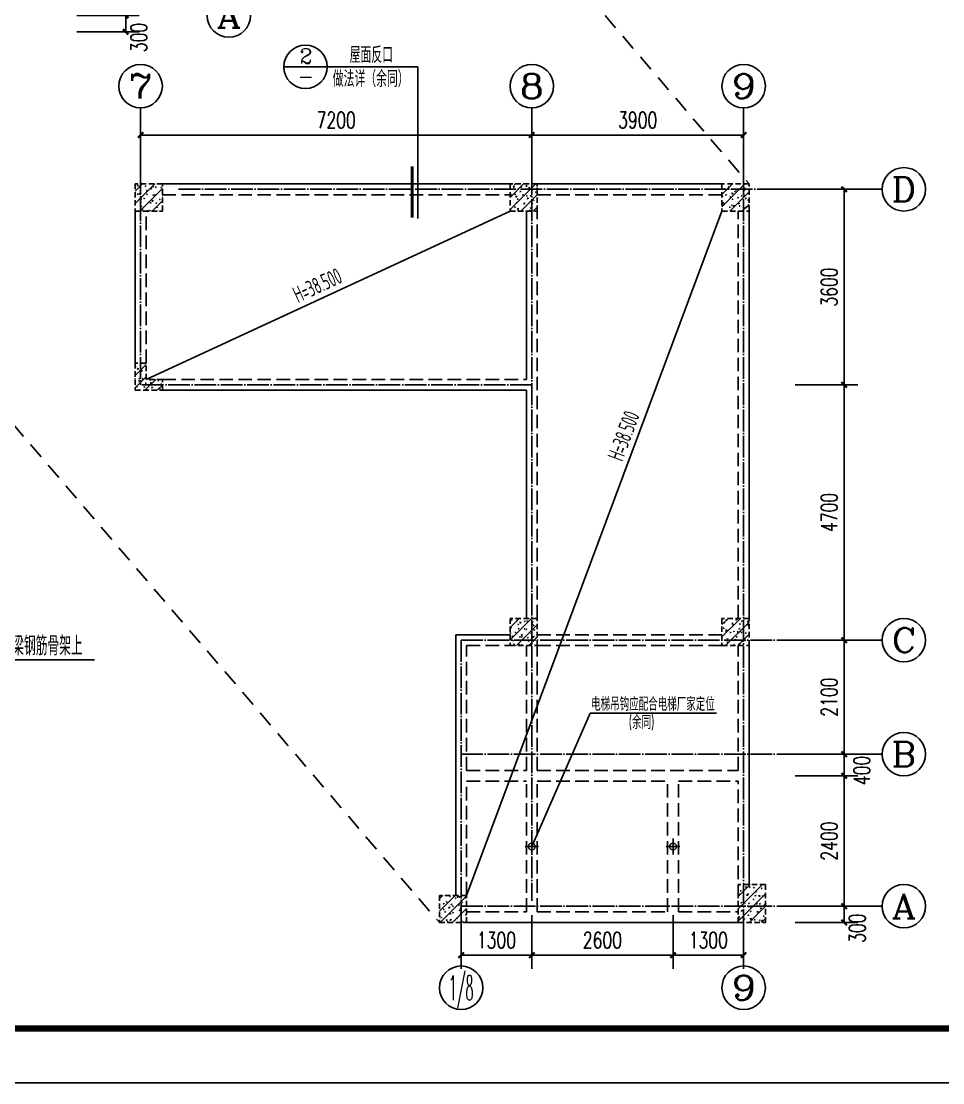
# Model space of a CAD drawing. Extents: x -441005 to 725361, y -182459 to 319313.
# Drawn here: x 202578 to 219540, y 242050 to 261595 of the extents above; entities that cross this region are included whole.
import ezdxf
from ezdxf.enums import TextEntityAlignment as Align

# ---------------------------------------------------------------- set-up
doc = ezdxf.new("R2010")
doc.units = 0
doc.header["$LTSCALE"] = 100
for name, pattern in [('3', [5, 3, -2]), ('DASHED', [0.75, 0.5, -0.25]), ('DASHEDX2', [1.5, 1, -0.5]), ('DOTE', [2.42, 2, -0.2, 0.02, -0.2]), ('HIDDEN', [7, 5, -2])]:
    doc.linetypes.add(name, pattern=pattern)
doc.layers.get('0').update_dxf_attribs({"linetype": 'CONTINUOUS'})
doc.layers.get('Defpoints').update_dxf_attribs({"linetype": 'CONTINUOUS'})
for name, color, linetype in [('AXIS', 3, 'CONTINUOUS'), ('AXIS_TEXT', 7, 'CONTINUOUS'), ('BEAM', 4, 'DASHED'), ('BEAM_CON', 4, 'CONTINUOUS'), ('B板筋标注', 7, 'CONTINUOUS'), ('COLU', 7, 'CONTINUOUS'), ('DOTE', 8, 'DOTE'), ('D大样&索引', 7, 'CONTINUOUS'), ('T模板通用标注', 7, 'CONTINUOUS'), ('图框', 7, 'CONTINUOUS')]:
    doc.layers.add(name, color=color, linetype=linetype)
doc.styles.add('_TCH_AXIS', font='COMPLEX', dxfattribs={"bigfont": 'GBCBIG'})
doc.styles.add('_TCH_DIM_T3', font='simplex_.ttf', dxfattribs={"width": 0.705882, "bigfont": 'GBCBIG'})
doc.styles.add('COMP', font='COMPLEX', dxfattribs={"bigfont": 'hztxt'})
doc.styles.add('COMPLEX', font='COMPLEX')
doc.styles.add('TSSD_Dimension', font='tssdeng.shx', dxfattribs={"width": 0.62, "bigfont": '1.shx'})
doc.styles.add('TSSD_Norm', font='Tssdeng.shx', dxfattribs={"bigfont": '1.shx'})
doc.styles.add('TSSD_Rein', font='Tssdeng.shx', dxfattribs={"width": 0.7, "bigfont": '1.shx'})
doc.dimstyles.new('_TCH_ARCH&&100', dxfattribs={"dimtxt": 297.5, "dimasz": 100, "dimexe": 250, "dimexo": 300, "dimgap": 126.25, "dimtad": 1, "dimdec": 0, "dimzin": 0, "dimdsep": 46, "dimtxsty": '_TCH_DIM_T3', "dimblk": 'ARCHTICK', "dimcen": 0.09, "dimclrt": 7, "dimazin": 2, "dimtfac": 1, "dimtdec": 0, "dimtix": 1, "dimtmove": 2, "dimatfit": 3, "dimfxl": 0, "dimtolj": 1, "dimtzin": 0, "dimarcsym": 0})
doc.dimstyles.new('TSSD_100_100', dxfattribs={"dimtxt": 350, "dimasz": 100, "dimexe": 100, "dimexo": 250, "dimgap": 100, "dimtad": 1, "dimdec": 0, "dimzin": 0, "dimdsep": 46, "dimtxsty": 'TSSD_Dimension', "dimblk": 'ARCHTICK', "dimblk1": 'ARCHTICK', "dimblk2": 'ARCHTICK', "dimcen": 0, "dimdle": 100, "dimclrt": 7, "dimadec": 0, "dimazin": 0, "dimtfac": 1, "dimtdec": 0, "dimtix": 1, "dimtmove": 2, "dimatfit": 3, "dimfxl": 0, "dimtolj": 1, "dimtzin": 0, "dimarcsym": 0})
pattern_1 = [(50, (149075, 125), (143.452037, -12.550427), [15, -165]), (355, (149075, 125), (-27.75027, 150.43843), [12, -132]), (100.4514, (149086.95, 123.95), (115.701876, 137.88791), [12.74804, -140.22842]), (46.1842, (149075, 165), (213.44821, -33.1038), [22.5, -247.5]), (96.6356, (149092.79, 162.24), (186.93254, 194.82357), [19.12206, -210.3426]), (351.1842, (149075, 165), (186.93239, 194.82372), [18, -198]), (21, (149095, 155), (119.38141, -80.52378), [15, -165]), (326, (149095, 155), (48.66307, 145.03001), [12, -132]), (71.4514, (149104.95, 148.29), (168.044526, 64.5061), [12.74804, -140.22842]), (45, (149075, 125), (-113.137085, 113.137085), [])]

# ---------------------------------------------------------------- blocks, each defined once
blk = doc.blocks.new('_AXISO')
blk.add_circle((0, 0), 0.5)
at = {"layer": 'AXIS_TEXT', "style": 'COMPLEX', "width": 1.041667}
blk.add_attdef('A', text='', height=0.56, dxfattribs=at).set_placement((-0.25, -0.28), (0.25, -0.28), align=Align.FIT)
blk = doc.blocks.new('_ArchTick')
at = {"color": 0, "linetype": 'ByBlock', "const_width": 0.4}
blk.add_lwpolyline([(-0.5, -0.5), (0.5, 0.5)], dxfattribs=at)
blk = doc.blocks.new('*D464')
at = {"layer": 'AXIS', "color": 0, "lineweight": -2}
for p, q in [((204775, 259100), (204775, 259750)), ((211975, 259100), (211975, 259750)), ((204775, 259500), (211975, 259500))]:
    blk.add_line(p, q, dxfattribs=at)
at = {"layer": 'Defpoints', "color": 0}
for p in [(211975, 259500), (204775, 258800), (211975, 258800)]:
    blk.add_point(p, dxfattribs=at)
at = {"layer": 'AXIS', "color": 0, "lineweight": -2, "xscale": 100, "yscale": 100, "zscale": 100, "rotation": 180}
blk.add_blockref('_ArchTick', (204775, 259500), dxfattribs=at)
at = {"layer": 'AXIS', "color": 0, "lineweight": -2, "xscale": 100, "yscale": 100, "zscale": 100}
blk.add_blockref('_ArchTick', (211975, 259500), dxfattribs=at)
at = {"layer": 'AXIS', "color": 7, "insert": (208375, 259775), "char_height": 297.5, "attachment_point": 5, "style": '_TCH_DIM_T3'}
blk.add_mtext('\\A1;7200', dxfattribs=at)
blk = doc.blocks.new('*D465')
at = {"layer": 'AXIS', "color": 0, "lineweight": -2}
for p, q in [((211975, 259100), (211975, 259750)), ((215875, 259100), (215875, 259750)), ((211975, 259500), (215875, 259500))]:
    blk.add_line(p, q, dxfattribs=at)
at = {"layer": 'Defpoints', "color": 0}
for p in [(215875, 259500), (211975, 258800), (215875, 258800)]:
    blk.add_point(p, dxfattribs=at)
at = {"layer": 'AXIS', "color": 0, "lineweight": -2, "xscale": 100, "yscale": 100, "zscale": 100, "rotation": 180}
blk.add_blockref('_ArchTick', (211975, 259500), dxfattribs=at)
at = {"layer": 'AXIS', "color": 0, "lineweight": -2, "xscale": 100, "yscale": 100, "zscale": 100}
blk.add_blockref('_ArchTick', (215875, 259500), dxfattribs=at)
at = {"layer": 'AXIS', "color": 7, "insert": (213925, 259775), "char_height": 297.5, "attachment_point": 5, "style": '_TCH_DIM_T3'}
blk.add_mtext('\\A1;3900', dxfattribs=at)
blk = doc.blocks.new('*D466')
at = {"layer": 'AXIS', "color": 0, "lineweight": -2}
for p, q in [((216825, 247700), (217975, 247700)), ((217725, 245300), (217725, 247700)), ((216825, 245300), (217975, 245300))]:
    blk.add_line(p, q, dxfattribs=at)
at = {"layer": 'Defpoints', "color": 0}
for p in [(216525, 247700), (217725, 247700), (216525, 245300)]:
    blk.add_point(p, dxfattribs=at)
at = {"layer": 'AXIS', "color": 0, "lineweight": -2, "xscale": 100, "yscale": 100, "zscale": 100}
for p, rotation in [((217725, 247700), 90), ((217725, 245300), 270)]:
    blk.add_blockref('_ArchTick', p, dxfattribs=dict(at, rotation=rotation))
at = {"layer": 'AXIS', "color": 7, "insert": (217450, 246500), "char_height": 297.5, "attachment_point": 5, "rotation": 90, "style": '_TCH_DIM_T3'}
blk.add_mtext('\\A1;2400', dxfattribs=at)
blk = doc.blocks.new('*D467')
at = {"layer": 'AXIS', "color": 0, "lineweight": -2}
for p, q in [((216825, 250200), (217975, 250200)), ((217725, 248100), (217725, 250200)), ((216825, 248100), (217975, 248100))]:
    blk.add_line(p, q, dxfattribs=at)
at = {"layer": 'Defpoints', "color": 0}
for p in [(216525, 250200), (217725, 250200), (216525, 248100)]:
    blk.add_point(p, dxfattribs=at)
at = {"layer": 'AXIS', "color": 0, "lineweight": -2, "xscale": 100, "yscale": 100, "zscale": 100}
for p, rotation in [((217725, 250200), 90), ((217725, 248100), 270)]:
    blk.add_blockref('_ArchTick', p, dxfattribs=dict(at, rotation=rotation))
at = {"layer": 'AXIS', "color": 7, "insert": (217450, 249150), "char_height": 297.5, "attachment_point": 5, "rotation": 90, "style": '_TCH_DIM_T3'}
blk.add_mtext('\\A1;2100', dxfattribs=at)
blk = doc.blocks.new('*D468')
at = {"layer": 'AXIS', "color": 0, "lineweight": -2}
for p, q in [((216825, 254900), (217975, 254900)), ((217725, 250200), (217725, 254900)), ((216825, 250200), (217975, 250200))]:
    blk.add_line(p, q, dxfattribs=at)
at = {"layer": 'Defpoints', "color": 0}
for p in [(216525, 254900), (217725, 254900), (216525, 250200)]:
    blk.add_point(p, dxfattribs=at)
at = {"layer": 'AXIS', "color": 0, "lineweight": -2, "xscale": 100, "yscale": 100, "zscale": 100}
for p, rotation in [((217725, 254900), 90), ((217725, 250200), 270)]:
    blk.add_blockref('_ArchTick', p, dxfattribs=dict(at, rotation=rotation))
at = {"layer": 'AXIS', "color": 7, "insert": (217450, 252550), "char_height": 297.5, "attachment_point": 5, "rotation": 90, "style": '_TCH_DIM_T3'}
blk.add_mtext('\\A1;4700', dxfattribs=at)
blk = doc.blocks.new('*D469')
at = {"layer": 'AXIS', "color": 0, "lineweight": -2}
for p, q in [((214575, 245136), (214575, 244150)), ((215875, 245136), (215875, 244150)), ((214575, 244400), (215875, 244400))]:
    blk.add_line(p, q, dxfattribs=at)
at = {"layer": 'Defpoints', "color": 0}
for p in [(214575, 245436), (215875, 245436), (215875, 244400)]:
    blk.add_point(p, dxfattribs=at)
at = {"layer": 'AXIS', "color": 0, "lineweight": -2, "xscale": 100, "yscale": 100, "zscale": 100, "rotation": 180}
blk.add_blockref('_ArchTick', (214575, 244400), dxfattribs=at)
at = {"layer": 'AXIS', "color": 0, "lineweight": -2, "xscale": 100, "yscale": 100, "zscale": 100}
blk.add_blockref('_ArchTick', (215875, 244400), dxfattribs=at)
at = {"layer": 'AXIS', "color": 7, "insert": (215225, 244675), "char_height": 297.5, "attachment_point": 5, "style": '_TCH_DIM_T3'}
blk.add_mtext('\\A1;1300', dxfattribs=at)
blk = doc.blocks.new('*D470')
at = {"layer": 'AXIS', "color": 0, "lineweight": -2}
for p, q in [((210675, 245136), (210675, 244150)), ((211975, 245136), (211975, 244150)), ((210675, 244400), (211975, 244400))]:
    blk.add_line(p, q, dxfattribs=at)
at = {"layer": 'Defpoints', "color": 0}
for p in [(210675, 245436), (211975, 245436), (211975, 244400)]:
    blk.add_point(p, dxfattribs=at)
at = {"layer": 'AXIS', "color": 0, "lineweight": -2, "xscale": 100, "yscale": 100, "zscale": 100, "rotation": 180}
blk.add_blockref('_ArchTick', (210675, 244400), dxfattribs=at)
at = {"layer": 'AXIS', "color": 0, "lineweight": -2, "xscale": 100, "yscale": 100, "zscale": 100}
blk.add_blockref('_ArchTick', (211975, 244400), dxfattribs=at)
at = {"layer": 'AXIS', "color": 7, "insert": (211325, 244675), "char_height": 297.5, "attachment_point": 5, "style": '_TCH_DIM_T3'}
blk.add_mtext('\\A1;1300', dxfattribs=at)
blk = doc.blocks.new('*D471')
at = {"layer": 'AXIS', "color": 0, "lineweight": -2}
for p, q in [((211975, 245136), (211975, 244150)), ((214575, 245136), (214575, 244150)), ((211975, 244400), (214575, 244400))]:
    blk.add_line(p, q, dxfattribs=at)
at = {"layer": 'Defpoints', "color": 0}
for p in [(211975, 245436), (214575, 245436), (214575, 244400)]:
    blk.add_point(p, dxfattribs=at)
at = {"layer": 'AXIS', "color": 0, "lineweight": -2, "xscale": 100, "yscale": 100, "zscale": 100, "rotation": 180}
blk.add_blockref('_ArchTick', (211975, 244400), dxfattribs=at)
at = {"layer": 'AXIS', "color": 0, "lineweight": -2, "xscale": 100, "yscale": 100, "zscale": 100}
blk.add_blockref('_ArchTick', (214575, 244400), dxfattribs=at)
at = {"layer": 'AXIS', "color": 7, "insert": (213275, 244675), "char_height": 297.5, "attachment_point": 5, "style": '_TCH_DIM_T3'}
blk.add_mtext('\\A1;2600', dxfattribs=at)
blk = doc.blocks.new('*D472')
at = {"layer": 'AXIS', "color": 0, "lineweight": -2}
for p, q in [((216825, 248100), (217975, 248100)), ((217725, 247700), (217725, 248100)), ((216825, 247700), (217975, 247700))]:
    blk.add_line(p, q, dxfattribs=at)
at = {"layer": 'Defpoints', "color": 0}
for p in [(216525, 248100), (217725, 248100), (216525, 247700)]:
    blk.add_point(p, dxfattribs=at)
at = {"layer": 'AXIS', "color": 0, "lineweight": -2, "xscale": 100, "yscale": 100, "zscale": 100}
for p, rotation in [((217725, 248100), 90), ((217725, 247700), 270)]:
    blk.add_blockref('_ArchTick', p, dxfattribs=dict(at, rotation=rotation))
at = {"layer": 'AXIS', "color": 7, "insert": (218050, 247800), "char_height": 297.5, "attachment_point": 5, "rotation": 90, "style": '_TCH_DIM_T3'}
blk.add_mtext('\\A1;400', dxfattribs=at)
blk = doc.blocks.new('*D473')
at = {"layer": 'AXIS', "color": 0, "lineweight": -2}
for p, q in [((216825, 258500), (217975, 258500)), ((217725, 254900), (217725, 258500)), ((216825, 254900), (217975, 254900))]:
    blk.add_line(p, q, dxfattribs=at)
at = {"layer": 'Defpoints', "color": 0}
for p in [(216525, 258500), (217725, 258500), (216525, 254900)]:
    blk.add_point(p, dxfattribs=at)
at = {"layer": 'AXIS', "color": 0, "lineweight": -2, "xscale": 100, "yscale": 100, "zscale": 100}
for p, rotation in [((217725, 258500), 90), ((217725, 254900), 270)]:
    blk.add_blockref('_ArchTick', p, dxfattribs=dict(at, rotation=rotation))
at = {"layer": 'AXIS', "color": 7, "insert": (217450, 256700), "char_height": 297.5, "attachment_point": 5, "rotation": 90, "style": '_TCH_DIM_T3'}
blk.add_mtext('\\A1;3600', dxfattribs=at)
blk = doc.blocks.new('A$C3A01647D')
at = {"layer": 'D大样&索引', "color": 2}
for p, q in [((125, 0), (-125, 0)), ((0, 147), (0, -147))]:
    blk.add_line(p, q, dxfattribs=at)
at = {"layer": 'D大样&索引', "color": 2, "const_width": 25}
blk.add_lwpolyline([(-61, 0, 1), (64, 0, 1)], format="xyb", close=True, dxfattribs=at)
blk = doc.blocks.new('*D476')
at = {"layer": 'Defpoints', "color": 0}
for p in [(4564, 2015), (4564, 1515), (5030, 1515)]:
    blk.add_point(p, dxfattribs=at)
at = {"layer": 'D大样&索引', "color": 0, "lineweight": -2}
for p, q in [((4814, 2015), (5130, 2015)), ((5030, 2015), (5030, 2115)), ((5030, 2015), (5030, 1515)), ((4814, 1515), (5130, 1515)), ((5030, 1515), (5030, 1415))]:
    blk.add_line(p, q, dxfattribs=at)
at = {"layer": 'D大样&索引', "color": 0, "lineweight": -2, "xscale": 100, "yscale": 100, "zscale": 100}
for p, rotation in [((5030, 2015), 270), ((5030, 1515), 90)]:
    blk.add_blockref('_ArchTick', p, dxfattribs=dict(at, rotation=rotation))
at = {"layer": 'D大样&索引', "color": 7, "insert": (4755, 1765), "char_height": 350, "attachment_point": 5, "rotation": 90, "style": 'TSSD_Dimension'}
blk.add_mtext('\\A1;100', dxfattribs=at)
blk = doc.blocks.new('*D477')
at = {"layer": 'Defpoints', "color": 0}
for p in [(5969, 4844), (3969, 4015), (5969, 4015)]:
    blk.add_point(p, dxfattribs=at)
at = {"layer": 'D大样&索引', "color": 0, "lineweight": -2}
for p, q in [((3969, 4265), (3969, 4944)), ((5969, 4265), (5969, 4944)), ((3869, 4844), (6069, 4844))]:
    blk.add_line(p, q, dxfattribs=at)
at = {"layer": 'D大样&索引', "color": 0, "lineweight": -2, "xscale": 100, "yscale": 100, "zscale": 100, "rotation": 180}
blk.add_blockref('_ArchTick', (3969, 4844), dxfattribs=at)
at = {"layer": 'D大样&索引', "color": 0, "lineweight": -2, "xscale": 100, "yscale": 100, "zscale": 100}
blk.add_blockref('_ArchTick', (5969, 4844), dxfattribs=at)
at = {"layer": 'D大样&索引', "color": 7, "insert": (4969, 5119), "char_height": 350, "attachment_point": 5, "style": 'TSSD_Dimension'}
blk.add_mtext('\\A1;200', dxfattribs=at)
blk = doc.blocks.new('*D478')
at = {"layer": 'Defpoints', "color": 0}
for p in [(3969, 4844), (3469, 4015), (3969, 4015)]:
    blk.add_point(p, dxfattribs=at)
at = {"layer": 'D大样&索引', "color": 0, "lineweight": -2}
for p, q in [((3469, 4265), (3469, 4944)), ((3969, 4265), (3969, 4944)), ((3469, 4844), (3369, 4844)), ((3469, 4844), (3969, 4844)), ((3969, 4844), (4069, 4844))]:
    blk.add_line(p, q, dxfattribs=at)
at = {"layer": 'D大样&索引', "color": 0, "lineweight": -2, "xscale": 100, "yscale": 100, "zscale": 100}
blk.add_blockref('_ArchTick', (3469, 4844), dxfattribs=at)
at = {"layer": 'D大样&索引', "color": 0, "lineweight": -2, "xscale": 100, "yscale": 100, "zscale": 100, "rotation": 180}
blk.add_blockref('_ArchTick', (3969, 4844), dxfattribs=at)
at = {"layer": 'D大样&索引', "color": 7, "insert": (3719, 5119), "char_height": 350, "attachment_point": 5, "style": 'TSSD_Dimension'}
blk.add_mtext('\\A1;100', dxfattribs=at)
blk = doc.blocks.new('*D479')
at = {"layer": 'Defpoints', "color": 0}
for p in [(3469, 4844), (1469, 4015), (3469, 4015)]:
    blk.add_point(p, dxfattribs=at)
at = {"layer": 'D大样&索引', "color": 0, "lineweight": -2}
for p, q in [((1469, 4265), (1469, 4944)), ((3469, 4265), (3469, 4944)), ((1369, 4844), (3569, 4844))]:
    blk.add_line(p, q, dxfattribs=at)
at = {"layer": 'D大样&索引', "color": 0, "lineweight": -2, "xscale": 100, "yscale": 100, "zscale": 100, "rotation": 180}
blk.add_blockref('_ArchTick', (1469, 4844), dxfattribs=at)
at = {"layer": 'D大样&索引', "color": 0, "lineweight": -2, "xscale": 100, "yscale": 100, "zscale": 100}
blk.add_blockref('_ArchTick', (3469, 4844), dxfattribs=at)
at = {"layer": 'D大样&索引', "color": 7, "insert": (2469, 5119), "char_height": 350, "attachment_point": 5, "style": 'TSSD_Dimension'}
blk.add_mtext('\\A1;200', dxfattribs=at)
blk = doc.blocks.new('A$C000F6301')
at = {"layer": 'D大样&索引', "color": 6}
blk.add_line((0, 0), (800, 0), dxfattribs=at)
blk.add_circle((400, 0), 400, dxfattribs=at)
blk = doc.blocks.new('A2+1_2')
at = {"layer": '图框'}
blk.add_lwpolyline([(0, 0), (89100, 0), (89100, 42000), (0, 42000)], close=True, dxfattribs=at)
at = {"layer": '图框', "const_width": 120}
blk.add_lwpolyline([(2500, 1000), (88100, 1000), (88100, 41000), (2500, 41000)], close=True, dxfattribs=at)
blk = doc.blocks.new('*D1915')
at = {"layer": 'AXIS', "color": 0, "lineweight": -2}
for p, q in [((203600, 261700), (204750, 261700)), ((204500, 261400), (204500, 261700)), ((203600, 261400), (204750, 261400))]:
    blk.add_line(p, q, dxfattribs=at)
at = {"layer": 'Defpoints', "color": 0}
for p in [(203300, 261700), (204500, 261700), (203300, 261400)]:
    blk.add_point(p, dxfattribs=at)
at = {"layer": 'AXIS', "color": 0, "lineweight": -2, "xscale": 100, "yscale": 100, "zscale": 100}
for p, rotation in [((204500, 261700), 90), ((204500, 261400), 270)]:
    blk.add_blockref('_ArchTick', p, dxfattribs=dict(at, rotation=rotation))
at = {"layer": 'AXIS', "color": 7, "insert": (204742, 261295), "char_height": 297.5, "attachment_point": 5, "rotation": 90, "style": '_TCH_DIM_T3'}
blk.add_mtext('\\A1;300', dxfattribs=at)
blk = doc.blocks.new('*D1916')
at = {"layer": 'AXIS', "color": 0, "lineweight": -2}
for p, q in [((216825, 245300), (217975, 245300)), ((217725, 245000), (217725, 245300)), ((216825, 245000), (217975, 245000))]:
    blk.add_line(p, q, dxfattribs=at)
at = {"layer": 'Defpoints', "color": 0}
for p in [(216525, 245300), (217725, 245300), (216525, 245000)]:
    blk.add_point(p, dxfattribs=at)
at = {"layer": 'AXIS', "color": 0, "lineweight": -2, "xscale": 100, "yscale": 100, "zscale": 100}
for p, rotation in [((217725, 245300), 90), ((217725, 245000), 270)]:
    blk.add_blockref('_ArchTick', p, dxfattribs=dict(at, rotation=rotation))
at = {"layer": 'AXIS', "color": 7, "insert": (217967, 244895), "char_height": 297.5, "attachment_point": 5, "rotation": 90, "style": '_TCH_DIM_T3'}
blk.add_mtext('\\A1;300', dxfattribs=at)
blk = doc.blocks.new('A$C0D0D2D8A')
at = {"layer": 'D大样&索引', "color": 7}
for p, q in [((5980.1, 3753.4), (6490.5, 4889)), ((6490.5, 4889), (9461.7, 4889)), ((220, 4015.5), (7217.7, 4015.5)), ((2854.2, 2768.8), (5815.9, 2768.8)), ((220, 2015.5), (7217.7, 2015.5)), ((3468.8, 1946.3), (3133.1, 1519.3)), ((3133.1, 1519.3), (2401.3, 1519.3))]:
    blk.add_line(p, q, dxfattribs=at)
for points in [[(220, 4440.4), (220, 3105.8), (440, 3035.8), (0, 2915.8), (220, 2845.8), (220, 1679)], [(7217.7, 4440.4), (7217.7, 3105.8), (7437.7, 3035.8), (6997.7, 2915.8), (7217.7, 2845.8), (7217.7, 1679)]]:
    blk.add_lwpolyline(points, dxfattribs=at)
at = {"layer": 'D大样&索引', "color": 1, "const_width": 30}
for points in [[(2937.7, 4015.5), (2937.7, 2015.5)], [(3102.1, 4015.5), (3102.1, 2015.5)], [(3242.9, 4015.5), (3242.9, 2015.5)], [(4176.1, 4015.5), (4176.1, 2015.5)], [(4340.4, 4015.5), (4340.4, 2015.5)], [(4481.3, 4015.5), (4481.3, 2015.5)]]:
    blk.add_lwpolyline(points, dxfattribs=at)
at = {"layer": 'D大样&索引', "color": 1}
blk.add_lwpolyline([(1556.3, 3616.8, 40, 40, 0), (1464.5, 3616.8, 40, 40, -1.0178561), (1443.5, 3817.8, 40, 40, 0), (3468.8, 3817.8, 40, 40, 0), (3468.8, 1660.9, 40, 40, 0.4806248), (3968.8, 1660.9, 40, 40, 0), (3968.8, 1660.9, 40, 40, 0), (3968.8, 3817.8, 40, 40, 0), (6008.1, 3816.8, 40, 40, -0.9432873), (5973.2, 3616.8, 40, 40, 0), (5881.3, 3616.8, 0, 0, 0)], format="xyseb", dxfattribs=at)
at = {"layer": 'D大样&索引', "color": 1, "const_width": 75}
for points in [[(1430.2, 3717.3, 1), (1505.2, 3717.3, 1)], [(3336.7, 3717.3, 1), (3411.7, 3717.3, 1)], [(4022.2, 3717.3, 1), (4097.2, 3717.3, 1)], [(6007.5, 3717.3, -1), (5932.5, 3717.3, -1)]]:
    blk.add_lwpolyline(points, format="xyb", close=True, dxfattribs=at)
at = {"layer": 'D大样&索引', "color": 7, "const_width": 10}
for points in [[(2891.7, 2728.7), (2993.6, 2805.6)], [(3050.4, 2730.3), (3152.3, 2807.2)], [(3191.9, 2730.3), (3293.9, 2807.2)], [(4125.1, 2728.7), (4227, 2805.6)], [(4289.4, 2728.7), (4391.4, 2805.6)], [(4430.3, 2728.7), (4532.2, 2805.6)]]:
    blk.add_lwpolyline(points, dxfattribs=at)
at = {"layer": 'D大样&索引', "color": 6, "const_width": 70}
blk.add_lwpolyline([(2849.6, 536.4), (4539.8, 536.4)], dxfattribs=at)
at = {"layer": 'D大样&索引'}
for s, height, style, width, p in [('4%%13218绑扎于梁钢筋骨架上', 350, 'TSSD_Dimension', 0.65, (6671.3, 4968.8)), ('6%%1328@50', 350, 'TSSD_Dimension', 0.65, (4713.1, 2820.9)), ('1%%13020', 350, 'TSSD_Dimension', 0.65, (2395.7, 1580.3)), ('吊钩大样', 600, 'TSSD_Norm', 0.7, (2898.1, 656)), ('注:电梯吊钩位置须配合电梯厂家确定', 350, 'TSSD_Dimension', 0.65, (1826.2, 0))]:
    blk.add_text(s, height=height, dxfattribs=dict(at, style=style, width=width)).set_placement(p)
at = {"layer": 'D大样&索引', "color": 3}
for p1, p2, distance, text, picture, middle in [((1468.8, 4015.5), (3468.8, 4015.5), 828.6, '200', '*D479', (2468.8, 5119.1)), ((4563.9, 2015.5), (4563.9, 1515.5), 466.5, '100', '*D476', (4755.4, 1765.5))]:
    dim = blk.add_aligned_dim(p1=p1, p2=p2, distance=distance, text=text, dimstyle='TSSD_100_100', dxfattribs=at)
    dim.commit()
    dim.dimension.update_dxf_attribs({"geometry": picture, "text_midpoint": middle})
for base, p1, p2, text, picture, middle in [((3968.8, 4844.1), (3468.8, 4015.5), (3968.8, 4015.5), '100', '*D478', (3718.8, 5119.1)), ((5968.8, 4844.1), (3968.8, 4015.5), (5968.8, 4015.5), '200', '*D477', (4968.8, 5119.1))]:
    dim = blk.add_linear_dim(base=base, p1=p1, p2=p2, text=text, dimstyle='TSSD_100_100', dxfattribs=at)
    dim.commit()
    dim.dimension.update_dxf_attribs({"geometry": picture, "text_midpoint": middle})

msp = doc.modelspace()

# ---------------------------------------------------------------- hatches: boundary and pattern name
at = {"layer": 'COLU'}
h = msp.add_hatch(dxfattribs=at)
h.set_pattern_fill('ARMOREDW', color=251, scale=20, style=0)
h.set_pattern_definition(pattern_1)
h.paths.add_polyline_path([(205175, 258100), (205175, 258600), (204675, 258600), (204675, 258100)])
h = msp.add_hatch(dxfattribs=at)
h.set_pattern_fill('ARMOREDW', color=251, scale=20, style=0)
h.set_pattern_definition(pattern_1)
h.paths.add_polyline_path([(212075, 258100), (212075, 258600), (211575, 258600), (211575, 258100)])
h = msp.add_hatch(dxfattribs=at)
h.set_pattern_fill('ARMOREDW', color=251, scale=20, style=0)
h.set_pattern_definition(pattern_1)
h.paths.add_polyline_path([(215975, 258100), (215975, 258600), (215475, 258600), (215475, 258100)])
h = msp.add_hatch(dxfattribs=at)
h.set_pattern_fill('ARMOREDW', color=251, scale=20, style=0)
h.set_pattern_definition(pattern_1)
h.paths.add_polyline_path([(204675, 254800), (205175, 254800), (205175, 255000), (204875, 255000), (204875, 255300), (204675, 255300)])
h = msp.add_hatch(dxfattribs=at)
h.set_pattern_fill('ARMOREDW', color=251, scale=20, style=0)
h.set_pattern_definition(pattern_1)
h.paths.add_polyline_path([(212075, 250100), (212075, 250600), (211575, 250600), (211575, 250100)])
h = msp.add_hatch(dxfattribs=at)
h.set_pattern_fill('ARMOREDW', color=251, scale=20, style=0)
h.set_pattern_definition(pattern_1)
h.paths.add_polyline_path([(215975, 250100), (215975, 250600), (215475, 250600), (215475, 250100)])
h = msp.add_hatch(dxfattribs=at)
h.set_pattern_fill('ARMOREDW', color=251, scale=20, style=0)
h.set_pattern_definition([(50, (149075, 475), (143.452037, -12.550427), [15, -165]), (355, (149075, 475), (-27.75027, 150.43843), [12, -132]), (100.4514, (149086.95, 473.95), (115.70188, 137.88791), [12.74804, -140.22842]), (46.1842, (149075, 515), (213.44821, -33.1038), [22.5, -247.5]), (96.6356, (149092.79, 512.24), (186.93254, 194.82357), [19.12206, -210.3426]), (351.1842, (149075, 515), (186.93239, 194.82372), [18, -198]), (21, (149095, 505), (119.38141, -80.52378), [15, -165]), (326, (149095, 505), (48.66307, 145.03001), [12, -132]), (71.4514, (149104.95, 498.29), (168.044526, 64.5061), [12.74804, -140.22842]), (45, (149075, 475), (-113.13708, 113.13708), [])])
h.paths.add_polyline_path([(216275, 245000), (216275, 245700), (215775, 245700), (215775, 245000)])
h = msp.add_hatch(dxfattribs=at)
h.set_pattern_fill('ARMOREDW', color=251, scale=20, style=0)
h.set_pattern_definition([(50, (149075, -175), (143.452037, -12.550427), [15, -165]), (355, (149075, -175), (-27.75027, 150.43843), [12, -132]), (100.4514, (149086.95, -176.05), (115.70188, 137.88791), [12.74804, -140.22842]), (46.1842, (149075, -135), (213.44821, -33.1038), [22.5, -247.5]), (96.6356, (149092.79, -137.76), (186.93254, 194.82357), [19.12206, -210.3426]), (351.1842, (149075, -135), (186.93239, 194.82372), [18, -198]), (21, (149095, -145), (119.38141, -80.52378), [15, -165]), (326, (149095, -145), (48.66307, 145.03001), [12, -132]), (71.4514, (149104.95, -151.71), (168.044526, 64.5061), [12.74804, -140.22842]), (45, (149075, -175), (-113.13708, 113.13708), [])])
h.paths.add_polyline_path([(210775, 245000), (210775, 245500), (210275, 245500), (210275, 245000)])

# ---------------------------------------------------------------- linework, layer by layer
at = {"layer": 'AXIS'}
for p, q in [((204775, 258800), (204775, 260000)), ((211975, 258800), (211975, 260000)), ((215875, 258800), (215875, 260000)), ((216525, 258500), (218425, 258500)), ((216525, 250200), (218425, 250200)), ((216525, 248100), (218425, 248100)), ((216525, 245300), (218425, 245300)), ((210675, 245100), (210675, 244200)), ((215875, 245000), (215875, 244200))]:
    msp.add_line(p, q, dxfattribs=at)
at = {"layer": 'BEAM', "linetype": 'HIDDEN', "ltscale": 0.5}
for p, q in [((205175, 258400), (211575, 258400)), ((212075, 258400), (215475, 258400)), ((204875, 255300), (204875, 258100)), ((212075, 250600), (212075, 258100)), ((215775, 250600), (215775, 258100)), ((205175, 255000), (211875, 255000)), ((212075, 250300), (215475, 250300)), ((210775, 250100), (211575, 250100)), ((210775, 247800), (210775, 250100)), ((211875, 247800), (211875, 250100)), ((212075, 247800), (212075, 250100)), ((212075, 250100), (215475, 250100)), ((215775, 247800), (215775, 250100)), ((210775, 247800), (211875, 247800)), ((212075, 247800), (215775, 247800)), ((210775, 247600), (211875, 247600)), ((210775, 245500), (210775, 247600)), ((211875, 245200), (211875, 247600)), ((212075, 245200), (212075, 247600)), ((212075, 247600), (214475, 247600)), ((214475, 245200), (214475, 247600)), ((214675, 245200), (214675, 247600)), ((214675, 247600), (215775, 247600)), ((215775, 245450), (215775, 247600)), ((210775, 245200), (211875, 245200)), ((212075, 245200), (214475, 245200)), ((214675, 245200), (215775, 245200))]:
    msp.add_line(p, q, dxfattribs=at)
at = {"layer": 'BEAM_CON'}
for p, q in [((205175, 258600), (211575, 258600)), ((212075, 258600), (215475, 258600)), ((204675, 255300), (204675, 258100)), ((211875, 255000), (211875, 258100)), ((215975, 250600), (215975, 258100)), ((205175, 254800), (211875, 254800)), ((211875, 250600), (211875, 254800)), ((210575, 250300), (211575, 250300)), ((210575, 245500), (210575, 250300)), ((215975, 245700), (215975, 250100)), ((210775, 245000), (215775, 245000))]:
    msp.add_line(p, q, dxfattribs=at)
at = {"layer": 'B板筋标注'}
for p, q in [((204875, 255000), (211575, 258100)), ((210775, 245500), (215475, 258100)), ((211976.7, 246400), (213051.5, 248853.9)), ((213051.5, 248853.9), (215375, 248853.9))]:
    msp.add_line(p, q, dxfattribs=at)
at = {"layer": 'COLU', "linetype": 'DASHEDX2'}
for points in [[(205175, 258100), (205175, 258600), (204675, 258600), (204675, 258100)], [(212075, 258100), (212075, 258600), (211575, 258600), (211575, 258100)], [(215975, 258100), (215975, 258600), (215475, 258600), (215475, 258100)], [(204675, 254800), (205175, 254800), (205175, 255000), (204875, 255000), (204875, 255300), (204675, 255300)], [(212075, 250100), (212075, 250600), (211575, 250600), (211575, 250100)], [(215975, 250100), (215975, 250600), (215475, 250600), (215475, 250100)], [(216275, 245000), (216275, 245700), (215775, 245700), (215775, 245000)], [(210775, 245000), (210775, 245500), (210275, 245500), (210275, 245000)]]:
    msp.add_lwpolyline(points, close=True, dxfattribs=at)
at = {"layer": 'DOTE', "ltscale": 2}
for p, q in [((204775, 258800), (204775, 254900)), ((211975, 258800), (211975, 245400)), ((215875, 258800), (215875, 245100)), ((205475, 258500), (216525, 258500)), ((211975, 254900), (204775, 254900)), ((210675, 250200), (216525, 250200)), ((210675, 250200), (210675, 245100)), ((210675, 248100), (216525, 248100)), ((210675, 245300), (216525, 245300))]:
    msp.add_line(p, q, dxfattribs=at)
at = {"layer": 'D大样&索引', "color": 6}
for p in [(208210, 260754.6), (209877.2, 257965.2)]:
    msp.add_line(p, (209877.2, 260754.6), dxfattribs=at)
at = {"layer": 'D大样&索引', "color": 6, "const_width": 50}
msp.add_lwpolyline([(209773.3, 258920.7), (209773.3, 257975.5)], dxfattribs=at)
at = {"layer": 'T模板通用标注', "linetype": '3'}
for p, q in [((201950, 275000), (215975, 258600)), ((196250, 261400), (210275, 245000))]:
    msp.add_line(p, q, dxfattribs=at)

# ---------------------------------------------------------------- block references
msp.add_blockref('A2+1_2', (139600, 242050))
at = {"layer": 'AXIS'}
ref = msp.add_blockref('_AXISO', (206400, 261700), dxfattribs=dict(at, xscale=800, yscale=800, zscale=800))
ref.add_attrib('A', 'A', dxfattribs={"layer": 'AXIS_TEXT', "height": 452.5, "style": '_TCH_AXIS', "width": 1.166667}).set_placement((206173.7, 261473.7), (206626.3, 261473.7), align=Align.FIT)
ref = msp.add_blockref('_AXISO', (204775, 260400), dxfattribs=dict(at, xscale=800, yscale=800, zscale=800))
ref.add_attrib('A', '7', dxfattribs={"layer": 'AXIS_TEXT', "height": 452.5, "style": '_TCH_AXIS', "width": 1.5}).set_placement((204548.7, 260173.7), (205001.3, 260173.7), align=Align.FIT)
ref = msp.add_blockref('_AXISO', (211975, 260400), dxfattribs=dict(at, xscale=800, yscale=800, zscale=800))
ref.add_attrib('A', '8', dxfattribs={"layer": 'AXIS_TEXT', "height": 452.5, "style": '_TCH_AXIS', "width": 1.5}).set_placement((211748.7, 260173.7), (212201.3, 260173.7), align=Align.FIT)
ref = msp.add_blockref('_AXISO', (215875, 260400), dxfattribs=dict(at, xscale=800, yscale=800, zscale=800))
ref.add_attrib('A', '9', dxfattribs={"layer": 'AXIS_TEXT', "height": 452.5, "style": '_TCH_AXIS', "width": 1.5}).set_placement((215648.7, 260173.7), (216101.3, 260173.7), align=Align.FIT)
ref = msp.add_blockref('_AXISO', (218825, 258500), dxfattribs=dict(at, xscale=800, yscale=800, zscale=800))
ref.add_attrib('A', 'D', dxfattribs={"layer": 'AXIS_TEXT', "height": 452.5, "style": '_TCH_AXIS', "width": 1.235294}).set_placement((218598.7, 258273.7), (219051.3, 258273.7), align=Align.FIT)
ref = msp.add_blockref('_AXISO', (218825, 250200), dxfattribs=dict(at, xscale=800, yscale=800, zscale=800))
ref.add_attrib('A', 'C', dxfattribs={"layer": 'AXIS_TEXT', "height": 452.5, "style": '_TCH_AXIS', "width": 1.4}).set_placement((218598.7, 249973.7), (219051.3, 249973.7), align=Align.FIT)
ref = msp.add_blockref('_AXISO', (218825, 248100), dxfattribs=dict(at, xscale=800, yscale=800, zscale=800))
ref.add_attrib('A', 'B', dxfattribs={"layer": 'AXIS_TEXT', "height": 452.5, "style": '_TCH_AXIS', "width": 1.235294}).set_placement((218598.7, 247873.7), (219051.3, 247873.7), align=Align.FIT)
ref = msp.add_blockref('_AXISO', (218825, 245300), dxfattribs=dict(at, xscale=800, yscale=800, zscale=800))
ref.add_attrib('A', 'A', dxfattribs={"layer": 'AXIS_TEXT', "height": 452.5, "style": '_TCH_AXIS', "width": 1.166667}).set_placement((218598.7, 245073.7), (219051.3, 245073.7), align=Align.FIT)
ref = msp.add_blockref('_AXISO', (210675, 243800), dxfattribs=dict(at, xscale=800, yscale=800, zscale=800))
ref.add_attrib('A', '1/8', dxfattribs={"layer": 'AXIS_TEXT', "height": 452.55, "style": '_TCH_AXIS', "width": 0.411765}).set_placement((210448.7, 243573.7), (210901.3, 243573.7), align=Align.FIT)
ref = msp.add_blockref('_AXISO', (215875, 243800), dxfattribs=dict(at, xscale=800, yscale=800, zscale=800))
ref.add_attrib('A', '9', dxfattribs={"layer": 'AXIS_TEXT', "height": 452.5, "style": '_TCH_AXIS', "width": 1.5}).set_placement((215648.7, 243573.7), (216101.3, 243573.7), align=Align.FIT)
at = {"layer": 'D大样&索引', "xscale": -1}
for name, p in [('A$C000F6301', (208210, 260754.6)), ('A$C3A01647D', (211976.7, 246400)), ('A$C3A01647D', (214576.7, 246400))]:
    msp.add_blockref(name, p, dxfattribs=at)
at = {"layer": 'D大样&索引'}
msp.add_blockref('A$C0D0D2D8A', (194462.3, 244950), dxfattribs=at)

# ---------------------------------------------------------------- texts
at = {"layer": 'B板筋标注', "style": 'TSSD_Rein', "oblique": 360, "width": 0.6}
for rotation, p in [(24.82935, (207671.7, 256404.2)), (69.54369, (213643, 253474.8))]:
    msp.add_text('H=38.500', height=300, rotation=rotation, dxfattribs=at).set_placement(p)
at = {"layer": 'B板筋标注', "style": 'TSSD_Rein', "width": 0.7}
for s, p in [('电梯吊钩应配合电梯厂家定位', (213068.5, 248896.8)), ('(余同)', (213758.4, 248562.1))]:
    msp.add_text(s, height=250, dxfattribs=at).set_placement(p)
at = {"layer": 'D大样&索引', "color": 6, "style": 'TSSD_Rein', "width": 0.7}
for s, p in [('屋面反口', (208622.9, 260825.3)), ('做法详（余同）', (208311.8, 260383.4))]:
    msp.add_text(s, height=300, dxfattribs=at).set_placement(p)
at = {"layer": 'D大样&索引', "color": 6, "style": 'COMP'}
for s, p in [('2', (207817.4, 260818.3)), ('-', (207815.2, 260450))]:
    msp.add_text(s, height=275, dxfattribs=at).set_placement(p, align=Align.CENTER)

# ---------------------------------------------------------------- dimensions: what is measured, and where the dimension line sits
at = {"layer": 'AXIS'}
for base, p1, p2, picture, middle in [((204500, 261700), (203300, 261400), (203300, 261700), '*D1915', (204742.2, 261294.9)), ((217725, 248100), (216525, 247700), (216525, 248100), '*D472', (218050, 247800)), ((217725, 245300), (216525, 245000), (216525, 245300), '*D1916', (217967.2, 244894.9))]:
    dim = msp.add_linear_dim(base=base, p1=p1, p2=p2, angle=90, dimstyle='_TCH_ARCH&&100', dxfattribs=at)
    dim.commit()
    dim.dimension.update_dxf_attribs({"geometry": picture, "text_midpoint": middle, "dimtype": 161})
for p1, p2, distance, picture, middle in [((204775, 258800), (211975, 258800), 700, '*D464', (208375, 259775)), ((211975, 258800), (215875, 258800), 700, '*D465', (213925, 259775)), ((216525, 254900), (216525, 258500), -1200, '*D473', (217450, 256700)), ((216525, 250200), (216525, 254900), -1200, '*D468', (217450, 252550)), ((216525, 248100), (216525, 250200), -1200, '*D467', (217450, 249150)), ((216525, 245300), (216525, 247700), -1200, '*D466', (217450, 246500))]:
    dim = msp.add_aligned_dim(p1=p1, p2=p2, distance=distance, dimstyle='_TCH_ARCH&&100', dxfattribs=at)
    dim.commit()
    dim.dimension.update_dxf_attribs({"geometry": picture, "text_midpoint": middle})
for base, p1, p2, picture, middle in [((211975, 244400), (210675, 245436.4), (211975, 245436.4), '*D470', (211325, 244675)), ((214575, 244400), (211975, 245436.4), (214575, 245436.4), '*D471', (213275, 244675)), ((215875, 244400), (214575, 245436.4), (215875, 245436.4), '*D469', (215225, 244675))]:
    dim = msp.add_linear_dim(base=base, p1=p1, p2=p2, dimstyle='_TCH_ARCH&&100', dxfattribs=at)
    dim.commit()
    dim.dimension.update_dxf_attribs({"geometry": picture, "text_midpoint": middle})

doc.saveas('drawing.dxf')
